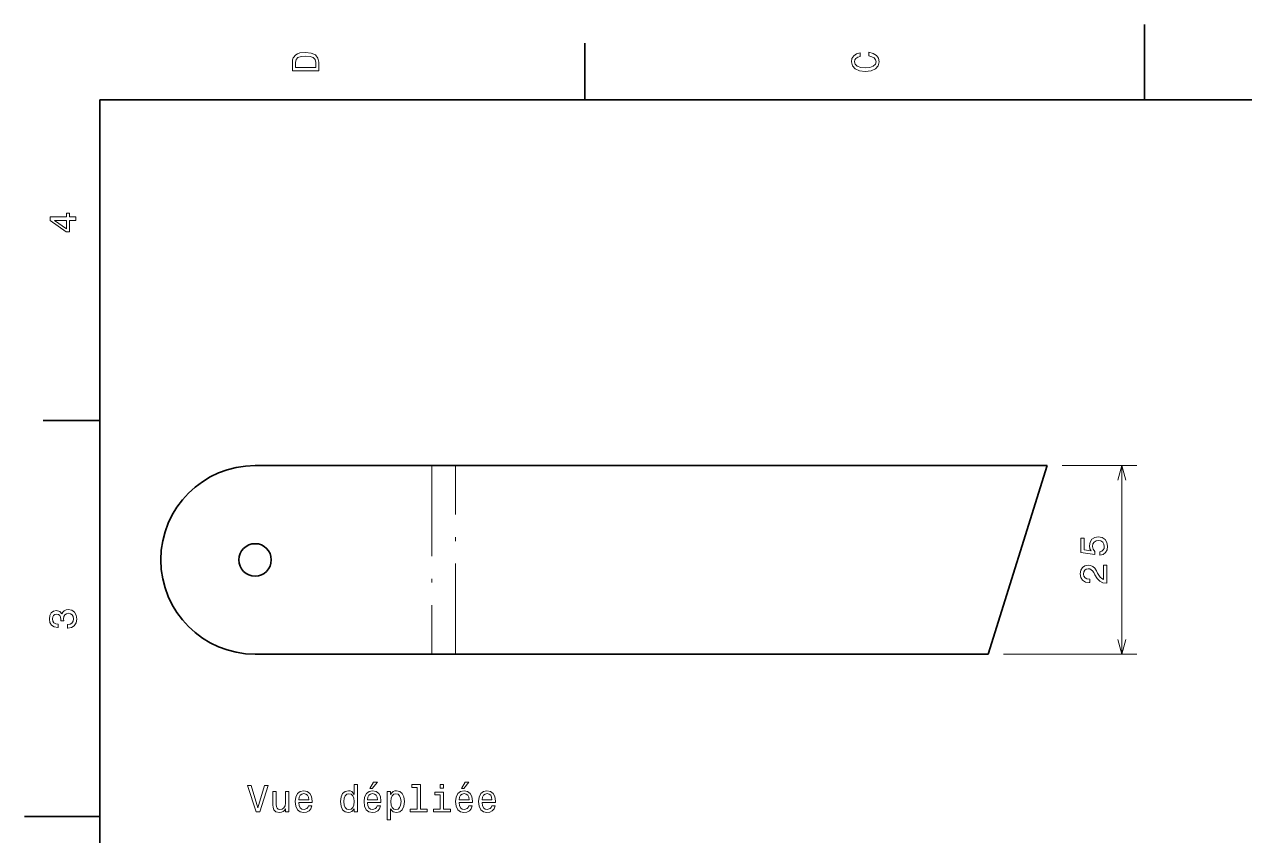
# Model space of a CAD drawing. Extents: x 0 to 297, y 0 to 210.
# Drawn here: x 0 to 161.8, y 102.5 to 210 of the extents above; entities that cross this region are included whole.
import ezdxf

# ---------------------------------------------------------------- set-up
doc = ezdxf.new("R2010")
doc.units = 0
doc.linetypes.add('DASHDOT', pattern=[18.5, 12, -3, 0.5, -3])

msp = doc.modelspace()

# ---------------------------------------------------------------- linework, layer by layer
at = {"color": 7, "lineweight": 35, "ltscale": 0.25}
for p, q in [((148.5, 200), (148.5, 210)), ((10, 105), (0, 105))]:
    msp.add_line(p, q, dxfattribs=at)
at = {"color": 7, "lineweight": 35, "ltscale": 0.1875}
for p, q in [((74.300003, 200), (74.300003, 207.5)), ((10, 157.5), (2.5, 157.5))]:
    msp.add_line(p, q, dxfattribs=at)
at = {"color": 7, "lineweight": 35}
for p, q in [((287, 200), (10, 200)), ((10, 200), (10, 10)), ((54.012318, 151.519852), (30.58345, 151.519852)), ((135.58345, 151.519852), (57.154587, 151.519852)), ((135.58345, 151.519852), (127.784851, 126.519859)), ((30.58345, 126.519859), (54.012318, 126.519859)), ((57.154587, 126.519859), (127.784851, 126.519859))]:
    msp.add_line(p, q, dxfattribs=at)
at = {"color": 7, "lineweight": 35, "ltscale": 0.078557}
for p, q in [((57.154587, 151.519852), (54.012318, 151.519852)), ((54.012318, 126.519859), (57.154587, 126.519859))]:
    msp.add_line(p, q, dxfattribs=at)
at = {"color": 7, "linetype": 'DASHDOT', "lineweight": 13}
for p, q in [((54.012318, 151.519852), (54.012318, 126.519859)), ((57.154587, 126.519859), (57.154587, 151.519852))]:
    msp.add_line(p, q, dxfattribs=at)
at = {"color": 7, "lineweight": 13, "ltscale": 0.247917}
msp.add_line((137.58345, 151.519852), (147.500122, 151.519852), dxfattribs=at)
at = {"color": 7, "lineweight": 13}
msp.add_line((145.500122, 126.519859), (145.500122, 151.519852), dxfattribs=at)
at = {"color": 7, "lineweight": 13, "ltscale": 0.442882}
msp.add_line((129.784851, 126.519859), (147.500122, 126.519859), dxfattribs=at)
at = {"color": 7, "lineweight": 13}
for points in [[(35.533215, 204.994965), (35.533215, 203.829971), (39.033215, 203.829971), (39.033215, 204.994965), (38.922264, 205.544678), (38.584366, 205.953171), (38.034657, 206.205338), (37.283215, 206.296112), (36.516644, 206.215424), (36.21405, 206.114563), (35.971977, 205.973343), (35.644165, 205.56485), (35.563473, 205.297562)], [(35.951801, 204.959656), (36.027451, 205.342941), (36.259438, 205.605194), (36.672985, 205.761536), (37.283215, 205.811966), (37.873272, 205.756485), (38.286816, 205.600143), (38.533936, 205.332855), (38.614628, 204.959656), (38.614628, 204.298996), (35.951801, 204.298996)], [(111.93206, 205.817017), (112.35569, 205.716141), (112.658287, 205.549713), (112.844887, 205.317734), (112.905403, 205.045395), (112.814629, 204.71759), (112.54229, 204.460388), (112.098488, 204.28891), (111.483215, 204.233429), (110.872986, 204.28891), (110.424141, 204.455338), (110.151802, 204.71254), (110.055984, 205.045395), (110.106415, 205.287476), (110.247627, 205.494247), (110.474571, 205.655624), (110.787247, 205.766571), (110.787247, 206.245682), (110.308144, 206.094391), (109.94503, 205.832138), (109.718086, 205.474075), (109.637398, 205.045395), (109.763474, 204.510818), (110.116501, 204.10231), (110.696472, 203.840057), (111.483215, 203.749283), (112.269958, 203.840057), (112.84993, 204.10231), (113.208, 204.510818), (113.329041, 205.045395), (113.233215, 205.51442), (112.965927, 205.892654), (112.527161, 206.159943), (111.93206, 206.301163)], [(6.833213, 184.02739), (6.833213, 184.481277), (5.965778, 184.481277), (5.965778, 184.98056), (5.56232, 184.98056), (5.56232, 184.481277), (3.408862, 184.481277), (3.408862, 184.022339), (5.521974, 182.489197), (5.965778, 182.489197), (5.965778, 184.02739)], [(5.56232, 182.912827), (3.993876, 184.02739), (5.56232, 184.02739)], [(142.587311, 139.637146), (143.000854, 139.748093), (143.323608, 139.995224), (143.525345, 140.358337), (143.600998, 140.822311), (143.510223, 141.331665), (143.263092, 141.730087), (142.86972, 141.982254), (142.365402, 142.078064), (141.896393, 141.99234), (141.528229, 141.750259), (141.291199, 141.372025), (141.20546, 140.882828), (141.265976, 140.504578), (141.432404, 140.212082), (140.489319, 140.353287), (140.489319, 141.886429), (140.075775, 141.886429), (140.075775, 140.015396), (141.931686, 139.738007), (141.931686, 140.141464), (141.694656, 140.433975), (141.608917, 140.807175), (141.664398, 141.129944), (141.825775, 141.37706), (142.072891, 141.533401), (142.390625, 141.588882), (142.708344, 141.533401), (142.95546, 141.372025), (143.111801, 141.124893), (143.167282, 140.807175), (143.131973, 140.539886), (143.015976, 140.333115), (142.834427, 140.181824), (142.587311, 140.106171)], [(143.500122, 135.921295), (143.500122, 138.32692), (143.066406, 138.32692), (143.066406, 136.425613), (142.829376, 136.531525), (142.63269, 136.713089), (142.274628, 137.272888), (142.123322, 137.570435), (141.906464, 137.90329), (141.654312, 138.14032), (141.35675, 138.276489), (141.01886, 138.32692), (140.59523, 138.24118), (140.262375, 138.00415), (140.050568, 137.641037), (139.974915, 137.172012), (140.060654, 136.687866), (140.297684, 136.319717), (140.675919, 136.082687), (141.175201, 136.001984), (141.245804, 136.001984), (141.245804, 136.460922), (141.20546, 136.460922), (140.862518, 136.506317), (140.610352, 136.642487), (140.448975, 136.859344), (140.393494, 137.146805), (140.443939, 137.439316), (140.570007, 137.656174), (140.766693, 137.797379), (141.013824, 137.847809), (141.245804, 137.8125), (141.44249, 137.71669), (141.613968, 137.555298), (141.765259, 137.333405), (141.926636, 137.035858), (142.239319, 136.541611), (142.572174, 136.193634), (142.975632, 135.986862), (143.485001, 135.921295)], [(5.73379, 129.979111), (5.769093, 129.979111), (6.253242, 130.059799), (6.616354, 130.296829), (6.848343, 130.670029), (6.934078, 131.164276), (6.848343, 131.688766), (6.626441, 132.082138), (6.273415, 132.334305), (5.819525, 132.425079), (5.521974, 132.384735), (5.279899, 132.273788), (5.0933, 132.092224), (4.957133, 131.850143), (4.684798, 132.177963), (4.251081, 132.293961), (3.857709, 132.218307), (3.560158, 132.00145), (3.373559, 131.648422), (3.307997, 131.164276), (3.388689, 130.710388), (3.610591, 130.362396), (3.963617, 130.135452), (4.432637, 130.059799), (4.46794, 130.059799), (4.46794, 130.508652), (4.145173, 130.548996), (3.913184, 130.680115), (3.771974, 130.891937), (3.721542, 131.189484), (3.761888, 131.451736), (3.867795, 131.643372), (4.039265, 131.759369), (4.271254, 131.804764), (4.518372, 131.759369), (4.684798, 131.638336), (4.785663, 131.426514), (4.815922, 131.139053), (4.810879, 130.942368), (5.209294, 130.942368), (5.199208, 131.189484), (5.244596, 131.507217), (5.365634, 131.744247), (5.56232, 131.885452), (5.819525, 131.935883), (6.112032, 131.880417), (6.328891, 131.734161), (6.465058, 131.502167), (6.510447, 131.194534), (6.460014, 130.876801), (6.308718, 130.644821), (6.066643, 130.498566), (5.73379, 130.443085)], [(31.843134, 109.12812), (30.965612, 106.147575), (30.062876, 109.12812), (29.583769, 109.12812), (30.713451, 105.623077), (31.217773, 105.623077), (32.322243, 109.12812)], [(36.382038, 106.848579), (38.157257, 106.848579), (38.1623, 107.055351), (38.081608, 107.635323), (37.859703, 108.069046), (37.50668, 108.331291), (37.037659, 108.427109), (36.578724, 108.326248), (36.2257, 108.043823), (35.998753, 107.584892), (35.918064, 106.979706), (35.99371, 106.35939), (36.220657, 105.905495), (36.568638, 105.623077), (37.02253, 105.52726), (37.415901, 105.592819), (37.738667, 105.76429), (37.9757, 106.036621), (38.111866, 106.399734), (37.673107, 106.399734), (37.582329, 106.198006), (37.451202, 106.046707), (37.078003, 105.925674), (36.790543, 105.981148), (36.573681, 106.157661), (36.432472, 106.445122), (36.382038, 106.83345)], [(43.730022, 106.041664), (43.730022, 105.623077), (44.173828, 105.623077), (44.173828, 109.244118), (43.735065, 109.244118), (43.735065, 107.917747), (43.397171, 108.301033), (43.190399, 108.391808), (42.953365, 108.427109), (42.524689, 108.326248), (42.191837, 108.043823), (41.974979, 107.589935), (41.89933, 106.979706), (41.974979, 106.369476), (42.191837, 105.910538), (42.524689, 105.623077), (42.953365, 105.52726), (43.190399, 105.562561), (43.402214, 105.653336)], [(45.490108, 106.848579), (47.265327, 106.848579), (47.27037, 107.055351), (47.189674, 107.635323), (46.967773, 108.069046), (46.614746, 108.331291), (46.145729, 108.427109), (45.686794, 108.326248), (45.333771, 108.043823), (45.106823, 107.584892), (45.026131, 106.979706), (45.10178, 106.35939), (45.328728, 105.905495), (45.676708, 105.623077), (46.1306, 105.52726), (46.523972, 105.592819), (46.846737, 105.76429), (47.083771, 106.036621), (47.219936, 106.399734), (46.781174, 106.399734), (46.690399, 106.198006), (46.559273, 106.046707), (46.186073, 105.925674), (45.898613, 105.981148), (45.681751, 106.157661), (45.540543, 106.445122), (45.490108, 106.83345)], [(45.797745, 108.699448), (46.095299, 108.699448), (46.796303, 109.556793), (46.302071, 109.556793)], [(48.556389, 107.912704), (48.556389, 108.331291), (48.112587, 108.331291), (48.112587, 104.574089), (48.556389, 104.574089), (48.556389, 106.036621), (48.71273, 105.799591), (48.889244, 105.64325), (49.333046, 105.52726), (49.75668, 105.623077), (50.089531, 105.910538), (50.306389, 106.364433), (50.387085, 106.979706), (50.306389, 107.589935), (50.089531, 108.043823), (49.75668, 108.326248), (49.333046, 108.427109), (49.090973, 108.396851), (48.884201, 108.301033), (48.707687, 108.139648)], [(52.056393, 108.870918), (52.056393, 105.996277), (51.14357, 105.996277), (51.14357, 105.623077), (53.407978, 105.623077), (53.407978, 105.996277), (52.500198, 105.996277), (52.500198, 109.244118), (51.360428, 109.244118), (51.360428, 108.870918)], [(55.581608, 109.244118), (55.112587, 109.244118), (55.112587, 108.739792), (55.581608, 108.739792)], [(57.634201, 106.848579), (59.409416, 106.848579), (59.414459, 107.055351), (59.333771, 107.635323), (59.111866, 108.069046), (58.758842, 108.331291), (58.289818, 108.427109), (57.830887, 108.326248), (57.477859, 108.043823), (57.250916, 107.584892), (57.170223, 106.979706), (57.245872, 106.35939), (57.472816, 105.905495), (57.820801, 105.623077), (58.274689, 105.52726), (58.66806, 105.592819), (58.990829, 105.76429), (59.227859, 106.036621), (59.364029, 106.399734), (58.925266, 106.399734), (58.834488, 106.198006), (58.703365, 106.046707), (58.330166, 105.925674), (58.042702, 105.981148), (57.825844, 106.157661), (57.684631, 106.445122), (57.634201, 106.83345)], [(57.941837, 108.699448), (58.239388, 108.699448), (58.940399, 109.556793), (58.446159, 109.556793)], [(60.670223, 106.848579), (62.445438, 106.848579), (62.450481, 107.055351), (62.369789, 107.635323), (62.147888, 108.069046), (61.794861, 108.331291), (61.325844, 108.427109), (60.866909, 108.326248), (60.513885, 108.043823), (60.286938, 107.584892), (60.206245, 106.979706), (60.281895, 106.35939), (60.508839, 105.905495), (60.856823, 105.623077), (61.310715, 105.52726), (61.704086, 105.592819), (62.026852, 105.76429), (62.263882, 106.036621), (62.400051, 106.399734), (61.961288, 106.399734), (61.87051, 106.198006), (61.739388, 106.046707), (61.366188, 105.925674), (61.078724, 105.981148), (60.861866, 106.157661), (60.720657, 106.445122), (60.670223, 106.83345)], [(35.045586, 108.331291), (34.60178, 108.331291), (34.60178, 106.767891), (34.551346, 106.404778), (34.405094, 106.142532), (34.17815, 105.981148), (33.8806, 105.930717), (33.643566, 105.971062), (33.492271, 106.092094), (33.406536, 106.298866), (33.386364, 106.591377), (33.386364, 108.331291), (32.942558, 108.331291), (32.942558, 106.551033), (32.957687, 106.192963), (33.053509, 105.895409), (33.346016, 105.623077), (33.815037, 105.52726), (34.0672, 105.562561), (34.284058, 105.653336), (34.470657, 105.809677), (34.621952, 106.036621), (34.621952, 105.623077), (35.045586, 105.623077)], [(36.382038, 107.221779), (36.437515, 107.569763), (36.573681, 107.826965), (36.780457, 107.983307), (37.052788, 108.03878), (37.32008, 107.983307), (37.526852, 107.826965), (37.652931, 107.569763), (37.698322, 107.221779)], [(43.029015, 108.028694), (43.321522, 107.958092), (43.543423, 107.761406), (43.674545, 107.433594), (43.724979, 106.979706), (43.674545, 106.520775), (43.543423, 106.192963), (43.321522, 105.991234), (43.029015, 105.925674), (42.751637, 105.991234), (42.539822, 106.192963), (42.398609, 106.525818), (42.353222, 106.979706), (42.398609, 107.428551), (42.539822, 107.756363), (42.751637, 107.958092)], [(45.490108, 107.221779), (45.545586, 107.569763), (45.681751, 107.826965), (45.888523, 107.983307), (46.160858, 108.03878), (46.42815, 107.983307), (46.634922, 107.826965), (46.761002, 107.569763), (46.806389, 107.221779)], [(49.257401, 105.925674), (48.95985, 105.991234), (48.742989, 106.192963), (48.606823, 106.520775), (48.561432, 106.979706), (48.606823, 107.433594), (48.742989, 107.761406), (48.95985, 107.958092), (49.257401, 108.028694), (49.529732, 107.958092), (49.746593, 107.756363), (49.882759, 107.428551), (49.933193, 106.979706), (49.882759, 106.525818), (49.746593, 106.192963), (49.529732, 105.991234)], [(55.566479, 105.996277), (55.566479, 108.240509), (54.426708, 108.240509), (54.426708, 107.862274), (55.122673, 107.862274), (55.122673, 105.996277), (54.214893, 105.996277), (54.214893, 105.623077), (56.484344, 105.623077), (56.484344, 105.996277)], [(57.634201, 107.221779), (57.689674, 107.569763), (57.825844, 107.826965), (58.032616, 107.983307), (58.304951, 108.03878), (58.572243, 107.983307), (58.779015, 107.826965), (58.905094, 107.569763), (58.950485, 107.221779)], [(60.670223, 107.221779), (60.7257, 107.569763), (60.861866, 107.826965), (61.068638, 107.983307), (61.340973, 108.03878), (61.608265, 107.983307), (61.815037, 107.826965), (61.941116, 107.569763), (61.986504, 107.221779)]]:
    msp.add_lwpolyline(points, close=True, dxfattribs=at)
for points in [[(146.017761, 149.588013), (145.500122, 151.519852), (144.982483, 149.588013)], [(144.982483, 128.451706), (145.500122, 126.519859), (146.017761, 128.451706)]]:
    msp.add_lwpolyline(points, dxfattribs=at)
at = {"color": 7, "lineweight": 35}
msp.add_circle((30.58345, 139.019852), 2.15, dxfattribs=at)
msp.add_arc((30.58345, 139.019852), 12.5, 90.000003, 269.999997, dxfattribs=at)

doc.saveas('drawing.dxf')
